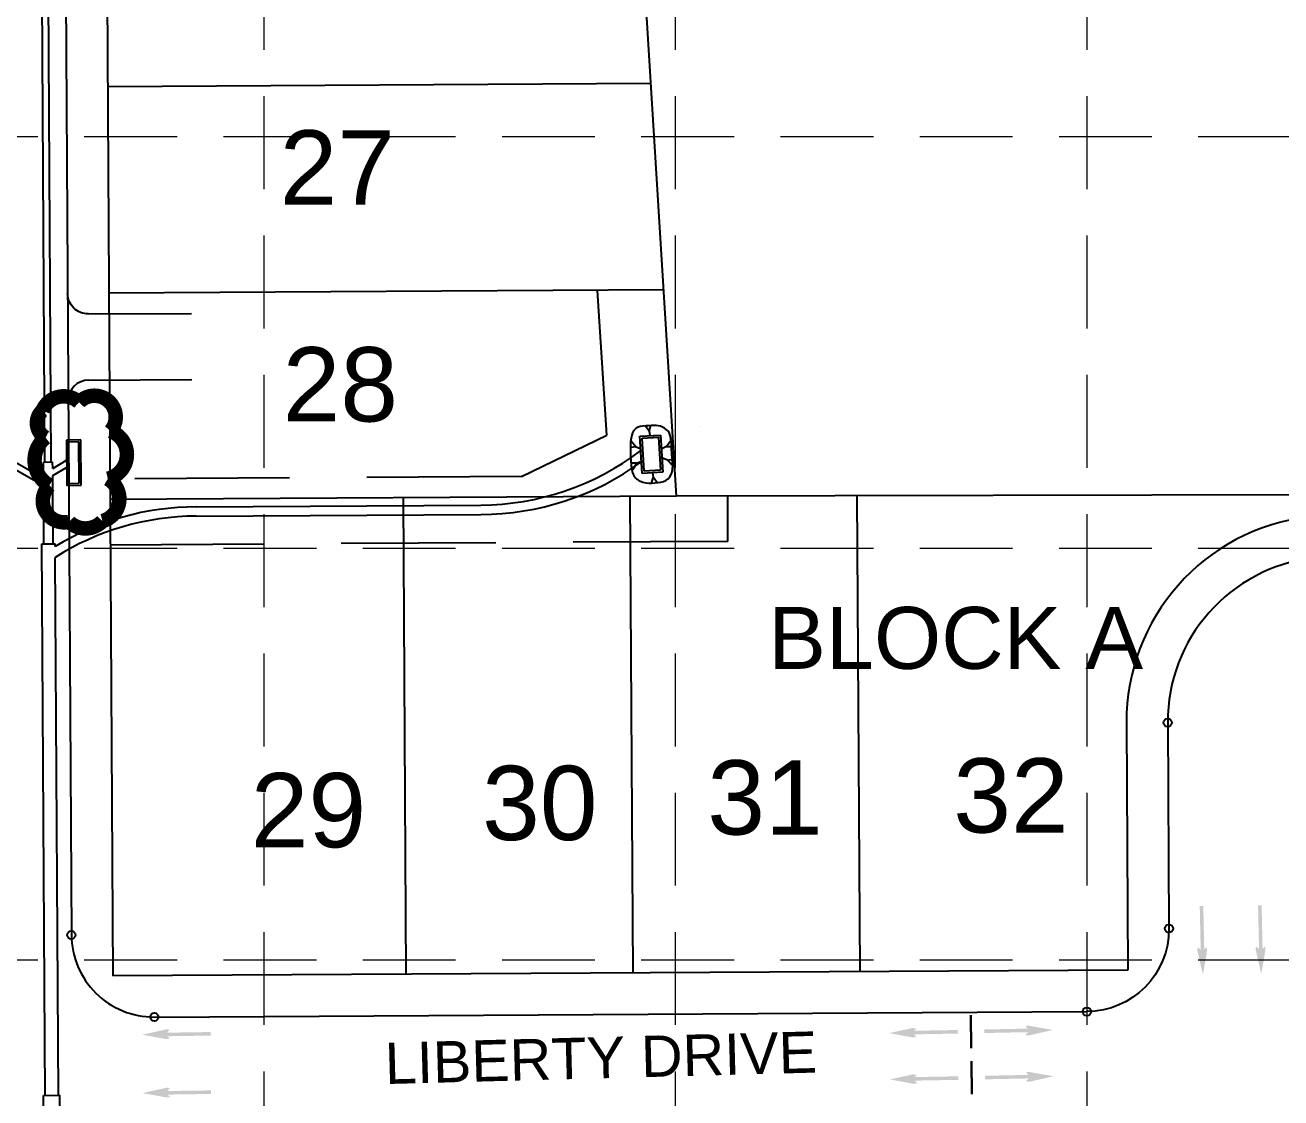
# Model space of a CAD drawing. Header units: inches. Extents: x -5337 to 1057, y 15227 to 19227.
# Drawn here: x -3694 to -3389.6, y 17293.1 to 17552.9 of the extents above; entities that cross this region are included whole.
import ezdxf
from ezdxf.enums import TextEntityAlignment as Align

# ---------------------------------------------------------------- set-up
doc = ezdxf.new("R2010")
doc.units = ezdxf.units.IN
doc.header["$LTSCALE"] = 150
doc.header["$MEASUREMENT"] = 0
doc.linetypes.add('DASHED2', pattern=[0.375, 0.25, -0.125])
doc.linetypes.add('HIDDEN', pattern=[0.375, 0.25, -0.125])
for name, color, linetype in [('1 BLOCK NUMBERS', 7, 'Continuous'), ('1 LOT NUMBER', 7, 'Continuous'), ('BASE', 7, 'Continuous'), ('ESMT', 7, 'DASHED2'), ('grid', 7, 'HIDDEN'), ('LOT NUM', 7, 'Continuous'), ('LOTLINE', 7, 'Continuous'), ('PAVING', 7, 'Continuous'), ('ROW', 7, 'Continuous'), ('STORM', 7, 'Continuous'), ('STORM INLET', 7, 'Continuous')]:
    doc.layers.add(name, color=color, linetype=linetype)
doc.styles.get("Standard").update_dxf_attribs({"font": 'ARIAL.TTF', "height": 25})

msp = doc.modelspace()

# ---------------------------------------------------------------- hatches: boundary and pattern name
at = {"layer": 'PAVING'}
h = msp.add_hatch(color=256, dxfattribs=at)
edge = h.paths.add_edge_path()
edge.add_line((-3690.407585799123, 17447.77280890852), (-3690.90366651439, 17447.2293526325))
edge.add_line((-3690.90366651439, 17447.22935263251), (-3690.993042409615, 17457.81315536307))
edge.add_line((-3690.993042409616, 17457.81315536307), (-3691.853162627744, 17457.8071080192))
edge.add_line((-3691.853162627742, 17457.8071080192), (-3691.763789249075, 17447.22340525697))
edge.add_line((-3691.763789249077, 17447.22340525697), (-3692.375669939085, 17447.76727916809))
edge.add_line((-3692.375669939085, 17447.76727916809), (-3692.377193308914, 17447.76869357924))
edge.add_ellipse((-3692.412643125683, 17447.22620252683), major_axis=(-0.004751965760805298, 0.5599798378704438), ratio=0.2857142857142856, start_angle=345.5032805555555, end_angle=485.8315277777779)
edge.add_line((-3692.539575326551, 17446.89728740627), (-3692.537648530886, 17446.8981276187))
edge.add_line((-3692.537648530886, 17446.8981276187), (-3691.30992728081, 17441.17871258375))
edge.add_line((-3691.309927280812, 17441.17871258374), (-3690.22121641505, 17446.92202955835))
edge.add_line((-3690.221216415048, 17446.92202955835), (-3690.222496266108, 17446.92103595402))
edge.add_ellipse((-3690.356698779946, 17447.23892152401), major_axis=(-0.004751965760805298, 0.5599798378704438), ratio=0.2857142857142858, start_angle=235.2730666666667, end_angle=377.1826722222223)
edge.add_line((-3690.408504014546, 17447.77350710901), (-3690.407585799123, 17447.77280890852))
edge.add_line((-3690.407585799123, 17447.77280890852), (-3690.407585799123, 17447.77280890852))
edge.add_line((-3690.407585799123, 17447.77280890852), (-3690.407585799123, 17447.77280890852))
h = msp.add_hatch(color=256, dxfattribs=at)
edge = h.paths.add_edge_path()
edge.add_line((-3407.705357536881, 17329.52022491962), (-3408.193961888428, 17328.96985460097))
edge.add_line((-3408.193961888426, 17328.96985460097), (-3408.43073136649, 17339.55154741754))
edge.add_line((-3408.430731366492, 17339.55154741754), (-3409.290549597597, 17339.53350387412))
edge.add_line((-3409.290549597597, 17339.53350387412), (-3409.053685184319, 17328.95201351077))
edge.add_line((-3409.053685184319, 17328.95201351077), (-3409.673152013125, 17329.48729379063))
edge.add_line((-3409.673152013125, 17329.48729379063), (-3409.674887624164, 17329.48881498331))
edge.add_ellipse((-3409.702781843383, 17328.94588299494), major_axis=(-0.01254713356987115, 0.5598594193538056), ratio=0.2857142857142854, start_angle=345.5032805555555, end_angle=485.8315277777779)
edge.add_line((-3409.825122828921, 17328.61523269114), (-3409.822971523074, 17328.61594753659))
edge.add_line((-3409.822971523075, 17328.61594753659), (-3408.515770677297, 17322.91423825964))
edge.add_line((-3408.515770677297, 17322.91423825964), (-3407.507459773646, 17328.67243663514))
edge.add_line((-3407.507459773646, 17328.67243663514), (-3407.508598915643, 17328.67123558941))
edge.add_ellipse((-3407.647213794107, 17328.98722208563), major_axis=(-0.01254713356987115, 0.5598594193538056), ratio=0.2857142857142858, start_angle=235.2730666666667, end_angle=377.1826722222223)
edge.add_line((-3407.706456116643, 17329.52103467189), (-3407.705357536879, 17329.52022491962))
edge.add_line((-3407.705357536881, 17329.52022491962), (-3407.705357536881, 17329.52022491962))
edge.add_line((-3407.705357536881, 17329.52022491962), (-3407.705357536881, 17329.52022491962))
h = msp.add_hatch(color=256, dxfattribs=at)
edge = h.paths.add_edge_path()
edge.add_line((-3393.569774989035, 17329.69881168591), (-3394.05828440537, 17329.14864382048))
edge.add_line((-3394.05828440537, 17329.14864382048), (-3394.295146302089, 17339.7300342155))
edge.add_line((-3394.295146302091, 17339.73003421551), (-3395.154964533196, 17339.71199067208))
edge.add_line((-3395.154964533196, 17339.71199067208), (-3394.918202604806, 17329.1305977605))
edge.add_line((-3394.918202604806, 17329.1305977605), (-3395.53757198184, 17329.66598052525))
edge.add_line((-3395.53757198184, 17329.66598052525), (-3395.539267628979, 17329.66734821536))
edge.add_ellipse((-3395.567161848199, 17329.124416227), major_axis=(-0.01254713356987115, 0.5598594193538056), ratio=0.2857142857142854, start_angle=345.5032805555555, end_angle=485.8315277777779)
edge.add_line((-3395.689502833739, 17328.7937659232), (-3395.687493976677, 17328.79473172298))
edge.add_line((-3395.687493976677, 17328.79473172298), (-3394.380288097782, 17323.09282250937))
edge.add_line((-3394.380288097782, 17323.09282250937), (-3393.371672256024, 17328.85082849789))
edge.add_line((-3393.371672256024, 17328.85082849789), (-3393.372978920452, 17328.84976882147))
edge.add_ellipse((-3393.511593798918, 17329.1657553177), major_axis=(-0.01254713356987115, 0.5598594193538056), ratio=0.2857142857142858, start_angle=235.2730666666667, end_angle=377.1826722222223)
edge.add_line((-3393.570836121453, 17329.69956790395), (-3393.569774989035, 17329.69881168591))
edge.add_line((-3393.569774989035, 17329.69881168591), (-3393.569774989035, 17329.69881168591))
edge.add_line((-3393.569774989035, 17329.69881168591), (-3393.569774989035, 17329.69881168591))
h = msp.add_hatch(color=256, dxfattribs=at)
edge = h.paths.add_edge_path()
edge.add_line((-3658.996809825152, 17307.51665985618), (-3659.543581977945, 17308.00935605358))
edge.add_line((-3659.543581977943, 17308.00935605358), (-3648.960488307326, 17308.16663561022))
edge.add_line((-3648.960488307328, 17308.16663561022), (-3648.972036425881, 17309.02671738596))
edge.add_line((-3648.972036425881, 17309.02671738595), (-3659.555022578494, 17308.86914044088))
edge.add_line((-3659.555022578492, 17308.86914044088), (-3659.01493557512, 17309.48442690976))
edge.add_line((-3659.01493557512, 17309.48442690977), (-3659.013499956924, 17309.48620141108))
edge.add_ellipse((-3659.556207604917, 17309.51816451884), major_axis=(0.559937740945732, 0.008350225421542845), ratio=0.2857142857142856, start_angle=345.5032805555555, end_angle=485.8315277777779)
edge.add_line((-3659.885931584509, 17309.64298053317), (-3659.885248302071, 17309.64087452817))
edge.add_line((-3659.885248302073, 17309.64087452817), (-3665.596739460419, 17308.37654109188))
edge.add_line((-3665.596739460419, 17308.37654109189), (-3659.84615117632, 17307.32482492923))
edge.add_line((-3659.84615117632, 17307.32482492923), (-3659.847294363752, 17307.32610191542))
edge.add_ellipse((-3659.530277724796, 17307.46234434991), major_axis=(0.559937740945732, 0.008350225421542845), ratio=0.2857142857142859, start_angle=235.2730666666667, end_angle=377.1826722222223)
edge.add_line((-3658.996036070625, 17307.51758369254), (-3658.996809825152, 17307.51665985618))
edge.add_line((-3658.996809825152, 17307.51665985618), (-3658.996809825152, 17307.51665985618))
edge.add_line((-3658.996809825152, 17307.51665985618), (-3658.996809825152, 17307.51665985618))
at = {"layer": 'PAVING', "linetype": 'Continuous', "lineweight": 30}
h = msp.add_hatch(color=256, dxfattribs=at)
edge = h.paths.add_edge_path()
edge.add_line((-3477.984787883637, 17309.84146959553), (-3478.514921263921, 17309.33146695915))
edge.add_line((-3478.514921263921, 17309.33146695916), (-3467.932777464404, 17309.51853204492))
edge.add_line((-3467.932777464403, 17309.51853204492), (-3467.916133477596, 17308.65867858199))
edge.add_line((-3467.916133477596, 17308.65867858199), (-3478.498474697215, 17308.47150849478))
edge.add_line((-3478.498474697213, 17308.47150849478), (-3477.93896084012, 17307.87399975533))
edge.add_line((-3477.938960840122, 17307.87399975533), (-3477.937359683385, 17307.87243837209))
edge.add_ellipse((-3478.478738978427, 17307.82282294756), major_axis=(0.5599127592513957, 0.009884433594729247), ratio=0.2857142857142854, start_angle=-125.83152777777792, end_angle=14.496719444444523, ccw=False)
edge.add_line((-3478.804224447766, 17307.68733807977), (-3478.803788604173, 17307.68937738799))
edge.add_line((-3478.803788604173, 17307.68937738799), (-3484.553334248443, 17308.76722806617))
edge.add_line((-3484.553334248443, 17308.76722806617), (-3478.839876613803, 17310.00510261036))
edge.add_line((-3478.839876613803, 17310.00510261037), (-3478.841039618737, 17310.00424636659))
edge.add_ellipse((-3478.51975531531, 17309.87839746233), major_axis=(0.5599127592513957, 0.009884433594729247), ratio=0.2857142857142854, start_angle=-17.182672222222322, end_angle=124.7269333333333, ccw=False)
edge.add_line((-3477.983998422931, 17309.84058103343), (-3477.984787883639, 17309.84146959553))
edge.add_line((-3477.984787883637, 17309.84146959553), (-3477.984787883637, 17309.84146959553))
edge.add_line((-3477.984787883637, 17309.84146959553), (-3477.984787883637, 17309.84146959553))
h = msp.add_hatch(color=256, dxfattribs=at)
edge = h.paths.add_edge_path()
edge.add_line((-3451.501497951653, 17310.34999813798), (-3450.952007215503, 17309.86057139077))
edge.add_line((-3450.952007215503, 17309.86057139077), (-3461.534042978043, 17309.64139885528))
edge.add_line((-3461.534042978043, 17309.64139885528), (-3461.517493926449, 17308.78134293914))
edge.add_line((-3461.517493926449, 17308.78134293914), (-3450.935468230142, 17309.00091534795))
edge.add_line((-3450.935468230144, 17309.00091534795), (-3451.47176832577, 17308.38222310019))
edge.add_line((-3451.471768325768, 17308.38222310019), (-3451.473446901507, 17308.3806380658))
edge.add_ellipse((-3450.930561874904, 17308.351844328), major_axis=(-0.5598794396219186, -0.01161951327061069), ratio=0.2857142857142856, start_angle=345.5032805555555, end_angle=485.8315277777779)
edge.add_line((-3450.600114725599, 17308.22895567243), (-3450.600789229782, 17308.23109393572))
edge.add_line((-3450.600789229784, 17308.23109393572), (-3444.896838996627, 17309.52874815302))
edge.add_line((-3444.896838996627, 17309.52874815302), (-3450.65327959515, 17310.54670634749))
edge.add_line((-3450.65327959515, 17310.54670634749), (-3450.652279393031, 17310.54556919489))
edge.add_ellipse((-3450.968495119609, 17310.40747804892), major_axis=(-0.5598794396219186, -0.01161951327061069), ratio=0.2857142857142859, start_angle=235.2730666666667, end_angle=377.1826722222223)
edge.add_line((-3451.502405128813, 17310.34912025508), (-3451.501497951656, 17310.34999813798))
edge.add_line((-3451.501497951653, 17310.34999813798), (-3451.501497951653, 17310.34999813798))
edge.add_line((-3451.501497951653, 17310.34999813798), (-3451.501497951653, 17310.34999813798))
h = msp.add_hatch(color=256, dxfattribs=at)
edge = h.paths.add_edge_path()
edge.add_line((-3451.343131706968, 17299.13563188828), (-3450.793640970818, 17298.64620514106))
edge.add_line((-3450.793640970818, 17298.64620514106), (-3461.375676733358, 17298.42703260557))
edge.add_line((-3461.375676733358, 17298.42703260558), (-3461.359127681764, 17297.56697668944))
edge.add_line((-3461.359127681764, 17297.56697668943), (-3450.777101985457, 17297.78654909824))
edge.add_line((-3450.777101985457, 17297.78654909824), (-3451.313402081083, 17297.16785685048))
edge.add_line((-3451.313402081083, 17297.16785685049), (-3451.315080656823, 17297.1662718161))
edge.add_ellipse((-3450.772195630218, 17297.13747807829), major_axis=(-0.5598794396219186, -0.01161951327061069), ratio=0.2857142857142856, start_angle=345.5032805555555, end_angle=485.8315277777779)
edge.add_line((-3450.441748480915, 17297.01458942272), (-3450.442422985097, 17297.01672768602))
edge.add_line((-3450.442422985097, 17297.01672768602), (-3444.73847275194, 17298.31438190332))
edge.add_line((-3444.738472751942, 17298.31438190332), (-3450.494913350465, 17299.33234009779))
edge.add_line((-3450.494913350465, 17299.33234009778), (-3450.493913148346, 17299.33120294519))
edge.add_ellipse((-3450.810128874922, 17299.19311179921), major_axis=(-0.5598794396219186, -0.01161951327061069), ratio=0.2857142857142859, start_angle=235.2730666666667, end_angle=377.1826722222223)
edge.add_line((-3451.344038884128, 17299.13475400538), (-3451.34313170697, 17299.13563188828))
edge.add_line((-3451.343131706968, 17299.13563188828), (-3451.343131706968, 17299.13563188828))
edge.add_line((-3451.343131706968, 17299.13563188828), (-3451.343131706968, 17299.13563188828))
h = msp.add_hatch(color=256, dxfattribs=at)
edge = h.paths.add_edge_path()
edge.add_line((-3477.826421638951, 17298.62710334583), (-3478.356555019234, 17298.11710070945))
edge.add_line((-3478.356555019236, 17298.11710070945), (-3467.774411219718, 17298.30416579521))
edge.add_line((-3467.774411219716, 17298.30416579521), (-3467.75776723291, 17297.44431233229))
edge.add_line((-3467.75776723291, 17297.44431233229), (-3478.340108452529, 17297.25714224508))
edge.add_line((-3478.340108452529, 17297.25714224508), (-3477.780594595435, 17296.65963350563))
edge.add_line((-3477.780594595435, 17296.65963350562), (-3477.778993438698, 17296.65807212238))
edge.add_ellipse((-3478.320372733742, 17296.60845669786), major_axis=(0.5599127592513957, 0.009884433594729247), ratio=0.2857142857142854, start_angle=-125.83152777777792, end_angle=14.496719444444523, ccw=False)
edge.add_line((-3478.645858203081, 17296.47297183007), (-3478.645422359488, 17296.47501113828))
edge.add_line((-3478.645422359488, 17296.47501113828), (-3484.394968003759, 17297.55286181647))
edge.add_line((-3484.394968003757, 17297.55286181647), (-3478.681510369117, 17298.79073636066))
edge.add_line((-3478.681510369117, 17298.79073636066), (-3478.682673374051, 17298.78988011688))
edge.add_ellipse((-3478.361389070626, 17298.66403121263), major_axis=(0.5599127592513957, 0.009884433594729247), ratio=0.2857142857142854, start_angle=-17.182672222222322, end_angle=124.7269333333333, ccw=False)
edge.add_line((-3477.825632178245, 17298.62621478373), (-3477.826421638953, 17298.62710334583))
edge.add_line((-3477.826421638951, 17298.62710334583), (-3477.826421638951, 17298.62710334583))
edge.add_line((-3477.826421638951, 17298.62710334583), (-3477.826421638951, 17298.62710334583))
at = {"layer": 'PAVING'}
h = msp.add_hatch(color=256, dxfattribs=at)
edge = h.paths.add_edge_path()
edge.add_line((-3658.924332238113, 17293.38010670135), (-3659.4707994528, 17293.87261051176))
edge.add_line((-3659.470799452802, 17293.87261051176), (-3648.887910751961, 17294.03008497195))
edge.add_line((-3648.887910751959, 17294.03008497194), (-3648.899458870512, 17294.89016674768))
edge.add_line((-3648.899458870512, 17294.89016674768), (-3659.482345054794, 17294.73259231917))
edge.add_line((-3659.482345054794, 17294.73259231917), (-3658.942460504641, 17295.34797372326))
edge.add_line((-3658.942460504641, 17295.34797372326), (-3658.940928985978, 17295.34964029398))
edge.add_ellipse((-3659.483636633971, 17295.38160340174), major_axis=(0.559937740945732, 0.008350225421542845), ratio=0.2857142857142856, start_angle=345.5032805555555, end_angle=485.8315277777779)
edge.add_line((-3659.813360613563, 17295.50641941607), (-3659.812473326603, 17295.50442889135))
edge.add_line((-3659.812473326603, 17295.50442889135), (-3665.523961968393, 17294.23999548673))
edge.add_line((-3665.523961968393, 17294.23999548673), (-3659.77367610584, 17293.18837174273))
edge.add_line((-3659.773676105842, 17293.18837174273), (-3659.774723392802, 17293.18954079832))
edge.add_ellipse((-3659.457706753847, 17293.32578323282), major_axis=(0.559937740945732, 0.008350225421542845), ratio=0.2857142857142859, start_angle=235.2730666666667, end_angle=377.1826722222223)
edge.add_line((-3658.923465099675, 17293.38102257544), (-3658.924332238113, 17293.38010670134))
edge.add_line((-3658.924332238113, 17293.38010670135), (-3658.924332238113, 17293.38010670135))
edge.add_line((-3658.924332238113, 17293.38010670135), (-3658.924332238113, 17293.38010670135))

# ---------------------------------------------------------------- linework, layer by layer
at = {"layer": 'BASE', "color": 170, "lineweight": 40}
for p, q in [((-3530.577899703514, 17455.6013660941), (-3530.577899703514, 17455.6013660941)), ((-3530.577899703514, 17455.6013660941), (-3530.577899703514, 17455.6013660941)), ((-3670.522489316301, 17451.69567368578), (-3670.522489316301, 17451.69567368578)), ((-3670.522489316301, 17451.69567368578), (-3670.522489316301, 17451.69567368578))]:
    msp.add_line(p, q, dxfattribs=at)
at = {"layer": 'BASE', "color": 170, "lineweight": 40, "const_width": 3.512760339523973}
msp.add_lwpolyline([(-3688.068128335941, 17441.45181949392, 0.5205670505517462), (-3688.068128335941, 17441.45181949392, 0.7651954600696135), (-3683.323837620737, 17432.62944760615, 0.4178788784126488), (-3675.221201440749, 17432.79300425281, 0.6649002420699669), (-3673.937168492132, 17443.05617291631, 0.744833174426672), (-3673.280876871982, 17454.61021995235, 0.9756416855879776), (-3680.893204626433, 17461.59104340248, 0.5205670505517462), (-3689.781525430961, 17459.56133697781, 0.5205670505517462), (-3689.008532924872, 17453.02084291096, 0.5402640007904789), (-3688.068128335941, 17441.45181949392)], format="xyb", close=True, dxfattribs=at)
at = {"layer": 'ESMT'}
for p, q in [((-3553.025489021766, 17453.59009209053), (-3555.220995738391, 17488.69759429907)), ((-3573.662371705748, 17443.58864939059), (-3553.025489021766, 17453.59009209053)), ((-3573.662415245295, 17443.58864430757), (-3673.404075804616, 17443.00340170041)), ((-3523.632201329652, 17427.88190954171), (-3523.656281918787, 17438.83627282468)), ((-3523.632201329652, 17427.88190954171), (-3673.310201623259, 17427.0035969051))]:
    msp.add_line(p, q, dxfattribs=at)
at = {"layer": 'grid', "color": 252, "linetype": 'HIDDEN', "lineweight": 0, "ltscale": 0.6}
for p, q in [((-3636.143858640666, 19121.98416579754), (-3636.143858640666, 15630.29360565876)), ((-3536.393858640657, 19121.98416579754), (-3536.393858640658, 15630.29360565876)), ((-3436.643858640648, 19121.98416579754), (-3436.643858640648, 15630.29360565876)), ((-5232.143858640806, 17525.98416579741), (952.3561413597372, 17525.98416579741)), ((-5232.143858640806, 17426.2341657974), (952.3561413597372, 17426.2341657974)), ((-5232.143858640806, 17326.48416579739), (952.3561413597372, 17326.48416579739))]:
    msp.add_line(p, q, dxfattribs=at)
at = {"layer": 'LOTLINE'}
for p, q in [((-3536.069828758365, 17438.80907003859), (-3560.687316460375, 17832.45742636231)), ((-3542.321387259773, 17538.7741051859), (-3673.961539097267, 17538.00165909011)), ((-3539.195659251513, 17488.79163633813), (-3673.668188257348, 17488.00250652953)), ((-3678.638775156105, 17482.97331601688), (-3653.639173917058, 17483.12000209059)), ((-3678.544896186166, 17466.97359143278), (-3653.545294947116, 17467.1202775065)), ((-3536.069828758365, 17438.80907003859), (-3673.374739965659, 17438.00345645386)), ((-3602.375099758234, 17438.25958506691), (-3601.698864495249, 17323.02200677979)), ((-3547.376001951114, 17438.58227174578), (-3546.699866656458, 17323.34469094211)), ((-3377.174481408661, 17439.1577748794), (-3536.069828758365, 17438.80907003859)), ((-3492.376904143992, 17438.90495842467), (-3491.700771365895, 17323.66747758932))]:
    msp.add_line(p, q, dxfattribs=at)
at = {"layer": 'LOTLINE', "extrusion": (0, 0, -1)}
msp.add_arc((3678.668112333042, 17487.9732299485), 5, 269.6638187767545, 359.6638187795685, dxfattribs=at)
at = {"layer": 'LOTLINE'}
msp.add_arc((-3678.5155590097, 17461.97367749988), 5, 90.3361812232455, 180.3361812204315, dxfattribs=at)
at = {"layer": 'PAVING'}
for p, q in [((-3684.214301434506, 17581.04517435728), (-3682.756226783826, 17332.54656728297)), ((-3417.053361019134, 17383.98122493014), (-3416.760664218802, 17334.10739560059)), ((-3662.639204926652, 17312.66422710436), (-3436.643004397414, 17313.99037374341))]:
    msp.add_line(p, q, dxfattribs=at)
at = {"layer": 'PAVING', "linetype": 'Continuous', "lineweight": 30}
for p, q in [((-3464.668364831386, 17305.15230009833), (-3464.782012254924, 17313.15177355557)), ((-3464.509998586702, 17293.93793384863), (-3464.623646010237, 17301.93740730586))]:
    msp.add_line(p, q, dxfattribs=at)
at = {"layer": 'PAVING'}
for centre in [(-3417.053336605713, 17383.98126685469), (-3682.756226783826, 17332.54656728297), (-3416.760664218802, 17334.10739560059), (-3436.643004397414, 17313.99037374341), (-3662.639204926652, 17312.66422710436)]:
    msp.add_circle(centre, 1, dxfattribs=at)
for centre, radius, start, end in [((-3377.053726812244, 17384.1579484053), 40, 289.8074118353902, 180.2530785020976), ((-3662.756570177713, 17332.66388466629), 20, 180.3361812799425, 270.3362062799324)]:
    msp.add_arc(centre, radius, start, end, dxfattribs=at)
at = {"layer": 'PAVING', "extrusion": (0, 0, -1)}
msp.add_arc((3436.760359707176, 17333.99002943373), 20, 179.6637964979023, 269.6637937200676, dxfattribs=at)
at = {"layer": 'ROW'}
for p, q in [((-3674.422233665715, 17616.50762855622), (-3672.697667129352, 17322.60544843611)), ((-3427.052891559928, 17383.86454393888), (-3426.701883033993, 17324.04883342956)), ((-3426.701883033993, 17324.04883342956), (-3672.697667129352, 17322.60544843611))]:
    msp.add_line(p, q, dxfattribs=at)
msp.add_arc((-3377.053726812244, 17384.1579484053), 50, 289.8074118353902, 180.336192390968, dxfattribs=at)
at = {"layer": 'STORM', "color": 5}
for p, q in [((-3689.17794992593, 17447.02408351711), (-3690.198863743122, 17621.01071888739)), ((-3687.677975838838, 17447.03290094106), (-3688.69888956365, 17621.01952039322)), ((-3689.52986108939, 17443.08812746423), (-3712.983659530524, 17456.44630847749)), ((-3689.519697984988, 17441.35610647324), (-3712.973498033649, 17454.71428840463)), ((-3689.52986101287, 17443.08811460158), (-3689.552943445433, 17447.02187916194)), ((-3687.302937809756, 17447.03510555885), (-3689.552917539982, 17447.0218793134)), ((-3687.294271893757, 17445.55065339454), (-3687.302982319332, 17447.03510529623)), ((-3687.294277958781, 17445.55065335787), (-3683.930845316392, 17447.51891946542)), ((-3687.284088136961, 17443.81866126276), (-3683.920658011128, 17445.78702733863)), ((-3687.187109037724, 17427.28769683273), (-3687.284108960232, 17443.81866114154)), ((-3689.437069804066, 17427.27440923291), (-3689.519697984988, 17441.35610647324)), ((-3652.524235122139, 17436.2508321267), (-3652.524230330486, 17436.25081666382)), ((-3652.524230330486, 17436.25081666382), (-3583.558970265787, 17436.65539592486)), ((-3583.558970265787, 17436.65539592486), (-3583.558950182862, 17436.65539084227)), ((-3652.518203243022, 17434.00084021196), (-3652.518206837896, 17434.00085567804)), ((-3652.518206837896, 17434.00085567804), (-3652.514605461471, 17434.00084630582)), ((-3652.514605461471, 17434.00084630582), (-3583.550245111739, 17434.40540291782)), ((-3583.554746203132, 17434.40538964102), (-3583.554764481822, 17434.40539473129)), ((-3583.550245111739, 17434.40540291782), (-3583.554746203132, 17434.40538964102)), ((-3689.937108251015, 17427.2714559013), (-3686.687161981703, 17427.29064877955)), ((-3689.153154282358, 17293.67613741469), (-3689.93706107927, 17427.27145555321)), ((-3686.683284861418, 17426.63743875237), (-3686.687117750807, 17427.29064895579)), ((-3685.903210209124, 17293.6952043364), (-3686.667792423434, 17423.99717909429)), ((-3688.706216343651, 17153.59835959433), (-3689.528147825264, 17293.67393738477)), ((-3689.528118989583, 17293.67393755505), (-3685.528242767001, 17293.69740421298)), ((-3684.774038891977, 17165.16857940295), (-3685.528216666218, 17293.69740436631))]:
    msp.add_line(p, q, dxfattribs=at)
for centre, radius, start, end in [((-3584.020716009665, 17501.56795837182), 64.9142099309335, 270.4075757243471, 307.1968062799205), ((-3583.677801814281, 17500.53028026476), 66.12499999999103, 270.1066090577116, 306.2160923910032), ((-3652.346964897029, 17370.12606974326), 66.12499999999592, 90.15360072435014, 121.2828827022628), ((-3652.346964897015, 17370.12606974325), 63.87500000000699, 90.15360072435014, 122.5008668515189)]:
    msp.add_arc(centre, radius, start, end, dxfattribs=at)
at = {"layer": 'STORM INLET', "color": 5}
for p, q in [((-3542.728847135935, 17454.57903717329), (-3543.717529052312, 17455.85317778932)), ((-3542.728847135935, 17454.57903717329), (-3542.284231191677, 17455.92171537002)), ((-3542.728847138831, 17454.57903716711), (-3542.542584313695, 17453.49438209759)), ((-3680.459607217648, 17452.46206427816), (-3683.959547529783, 17452.44162365313)), ((-3683.959547529783, 17452.44162365313), (-3683.895305554044, 17441.44181124341)), ((-3680.956678599787, 17451.95915271619), (-3683.456635964681, 17451.94455226802)), ((-3683.456635964681, 17451.94455226802), (-3683.398234168932, 17441.94472280851)), ((-3680.898276804039, 17441.95932325669), (-3680.956678599787, 17451.95915271619)), ((-3680.395365242064, 17441.46225187455), (-3680.459607217648, 17452.46206427816)), ((-3545.929645141681, 17450.77221338115), (-3547.210767302524, 17452.21121683212)), ((-3544.994227252049, 17453.34107277984), (-3540.003974705973, 17453.65312972567)), ((-3544.4325247423, 17444.35861819953), (-3544.994227252049, 17453.34107277984)), ((-3544.463996300714, 17452.87325321956), (-3540.471794266325, 17453.12289877739)), ((-3543.964705181948, 17444.88884914781), (-3544.463996300714, 17452.87325321956)), ((-3540.471794266325, 17453.12289877739), (-3539.972503144583, 17445.13849470876)), ((-3540.003974705973, 17453.65312972567), (-3539.4422721963, 17444.67067514841)), ((-3538.525883769058, 17450.89008420652), (-3537.427805664192, 17452.48650209684)), ((-3545.929645141681, 17450.77221338115), (-3547.22875077846, 17450.59402645593)), ((-3545.929645144808, 17450.77221338413), (-3544.807696719648, 17450.35817347276)), ((-3538.525883766006, 17450.89008420659), (-3539.790189264164, 17450.23438411458)), ((-3538.525883769058, 17450.89008420652), (-3537.214700209106, 17450.87512726836)), ((-3545.680682450129, 17446.79093141055), (-3546.991866010079, 17446.80588834871)), ((-3545.680682450129, 17446.79093141055), (-3546.772553963978, 17445.20353684548)), ((-3545.680682453181, 17446.79093141048), (-3544.619055271649, 17447.34151750669)), ((-3538.319914784975, 17447.59633527766), (-3539.65605763193, 17448.0894207566)), ((-3538.319914788026, 17447.59633527758), (-3537.020809151247, 17447.7745222028)), ((-3538.319914788026, 17447.59633527758), (-3537.031510265211, 17446.14915201021)), ((-3539.4422721963, 17444.67067514841), (-3544.4325247423, 17444.35861819953)), ((-3539.972503144583, 17445.13849470876), (-3543.964705181948, 17444.88884914781)), ((-3541.780906024582, 17443.48952940686), (-3542.271010299444, 17442.00948276195)), ((-3541.956736995635, 17444.51343737155), (-3541.780906024582, 17443.48952940686)), ((-3541.780906024582, 17443.48952940686), (-3540.703443262795, 17442.10097457607)), ((-3683.895305554044, 17441.44181124341), (-3680.395365242064, 17441.46225187455)), ((-3683.398234168932, 17441.94472280851), (-3680.898276804039, 17441.95932325669))]:
    msp.add_line(p, q, dxfattribs=at)
msp.add_open_spline([(-3537.280430873383, 17450.08545959755), (-3537.234731076647, 17449.22535801509), (-3537.131764860953, 17447.79427528446), (-3536.858890370497, 17444.54886245087), (-3538.449769289695, 17442.34196654302), (-3541.351941767369, 17441.99427003312), (-3544.356307959875, 17441.9604582152), (-3546.773514437062, 17443.6146901509), (-3547.191398227942, 17446.69907841724), (-3547.39942746534, 17452.59363857485), (-3546.585188522253, 17454.87055270276), (-3545.193480401898, 17455.83319490616), (-3541.965596234009, 17455.93390436228), (-3540.047681331818, 17455.97861656443), (-3537.940617229769, 17454.74406595388), (-3537.405963647247, 17452.9548847699), (-3537.326130673096, 17450.94556117688), (-3537.280430873383, 17450.08545959755)], degree=3, dxfattribs=at)

# ---------------------------------------------------------------- texts
at = {"layer": '1 BLOCK NUMBERS'}
msp.add_text('BLOCK A ', height=15, dxfattribs=at).set_placement((-3513.865559038557, 17404.50278856138), align=Align.MIDDLE_LEFT)
at = {"layer": '1 LOT NUMBER'}
for s, p in [('27', (-3632.286509229487, 17518.47184901795)), ('28', (-3631.561803600986, 17465.92484483958)), ('32', (-3469.01644629256, 17366.34207921999)), ('30', (-3583.219912408778, 17364.52600700462)), ('31', (-3528.635990309605, 17365.8597657539)), ('29', (-3639.285386607851, 17362.77433177412))]:
    msp.add_text(s, height=18, dxfattribs=at).set_placement(p, align=Align.MIDDLE_LEFT)
at = {"layer": 'LOT NUM'}
msp.add_text('LIBERTY DRIVE', height=10, rotation=1.53012016877731, dxfattribs=at).set_placement((-3606.794622183512, 17301.4174296084), align=Align.MIDDLE_LEFT)

doc.saveas('drawing.dxf')
